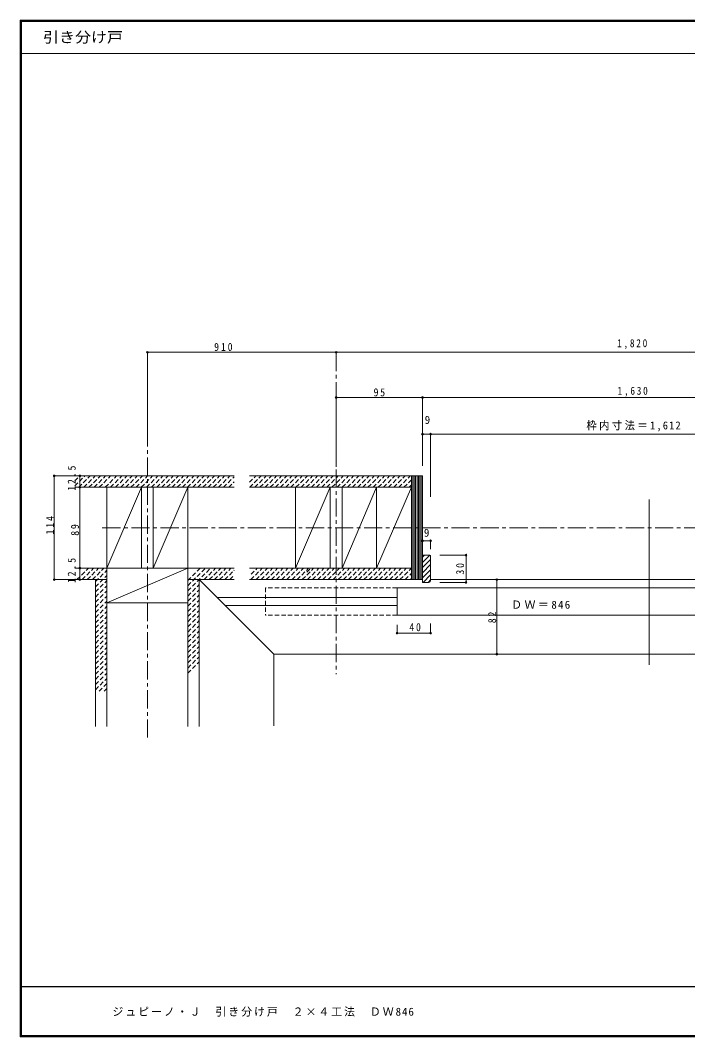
# Model space of a CAD drawing. Units: millimetres at full size, sheet at 1:4; details may follow other scales. Extents: x -800 to 760, y -574 to 557.
# Drawn here: x -800 to -66, y -561 to 557 of the extents above; entities that cross this region are included whole.
import ezdxf
from ezdxf.enums import TextEntityAlignment as Align

# ---------------------------------------------------------------- set-up
doc = ezdxf.new("R2010")
doc.units = ezdxf.units.MM
doc.header["$LTSCALE"] = 4
doc.header["$PDMODE"] = 32
doc.header["$PDSIZE"] = 2
doc.linetypes.add('CHAIN1', pattern=[8, 5, -1, 1, -1])
doc.linetypes.add('DASHED1', pattern=[1.8, 1.2, -0.6])
for name, color, linetype, lineweight in [('0-1_通り芯', 3, 'CHAIN1', 9), ('0-2_柱', 7, 'Continuous', 18), ('0-3_仕上', 7, 'Continuous', 18), ('0-A_文字', 7, 'Continuous', 18), ('0-B_寸法', 3, 'Continuous', 9), ('0-C_ハッチ', 3, 'Continuous', 9), ('0-E', 7, 'DASHED1', 18), ('F-0_F-0ﾚｲﾔ', 6, 'Continuous', 18), ('F-1_F-1ﾚｲﾔ', 6, 'Continuous', 18)]:
    doc.layers.add(name, color=color, linetype=linetype, lineweight=lineweight)
doc.layers.add('F-A_F-Aﾚｲﾔ', color=7, linetype='Continuous')
doc.styles.add('ＭＳ ゴシック', font='')
doc.styles.get('ＭＳ ゴシック').set_extended_font_data('MS Gothic')

msp = doc.modelspace()

# ---------------------------------------------------------------- linework, layer by layer
at = {"layer": '0-1_通り芯'}
for p, q in [((-452.631, 191.032), (-452.631, -162.056)), ((-660.235, 140.122), (-660.235, -231.853)), ((-709.797, -1.238), (291.484, -1.238))]:
    msp.add_line(p, q, dxfattribs=at)
at = {"layer": '0-2_柱'}
for p, q in [((-704.735, 43.262), (-704.735, -45.738)), ((-704.735, -45.738), (-666.735, 43.262)), ((-666.735, 43.262), (-666.735, -45.738)), ((-653.735, 43.262), (-653.735, -45.738)), ((-653.735, -45.738), (-615.735, 43.262)), ((-615.735, 43.262), (-615.735, -45.738)), ((-497.131, 43.262), (-497.131, -45.738)), ((-497.131, -45.738), (-459.131, 43.262)), ((-459.131, 43.262), (-459.131, -45.738)), ((-446.131, 43.262), (-446.131, -45.738)), ((-446.131, -45.738), (-408.131, 43.262)), ((-408.131, 43.262), (-408.131, -45.738)), ((-408.131, -45.738), (-369.631, 43.262)), ((-704.735, -83.738), (-615.735, -45.738)), ((-704.735, -83.738), (-615.735, -83.738))]:
    msp.add_line(p, q, dxfattribs=at)
at = {"layer": '0-3_仕上'}
for p, q in [((-800, 520.333), (760, 520.333)), ((-734.735, -45.738), (-704.735, -45.738)), ((-704.735, -75.738), (-704.735, -45.738)), ((-615.735, -75.738), (-615.735, -45.738)), ((-717.235, -58.238), (-717.235, -219.682)), ((-603.235, -58.238), (-521.235, -140.238)), ((-348.631, -58.238), (132.109, -58.238)), ((-521.235, -140.238), (-521.235, -218.761)), ((-521.235, -140.238), (284.824, -140.238))]:
    msp.add_line(p, q, dxfattribs=at)
at = {"layer": '0-A_文字'}
for p, q in [((-357.631, 101.798), (-348.631, 101.798)), ((-348.631, 101.798), (-348.631, 66.868)), ((-739.95, 55.762), (-564.802, 55.762)), ((-547.91, 55.762), (-357.631, 55.762)), ((-369.631, 55.762), (-369.631, -58.238)), ((-357.631, 55.762), (-357.631, -61.238)), ((-739.95, 43.262), (-564.802, 43.262)), ((-704.735, 43.262), (-704.735, -45.738)), ((-615.735, 43.262), (-615.735, -45.738)), ((-547.91, 43.262), (-369.631, 43.262)), ((-108.261, 30.04), (-108.261, -151.882)), ((-349.631, -31.238), (-357.631, -31.238)), ((-357.631, -39.287), (-349.581, -31.238)), ((-357.631, -33.63), (-355.238, -31.238)), ((-348.631, -32.238), (-348.631, -59.238)), ((-309.72, -31.238), (-338.519, -31.238)), ((-357.631, -44.944), (-348.631, -35.944)), ((-357.631, -50.601), (-348.631, -41.601)), ((-739.95, -45.738), (-564.802, -45.738)), ((-704.735, -45.738), (-704.735, -219.682)), ((-615.735, -45.738), (-615.735, -219.682)), ((-547.91, -45.738), (-369.631, -45.738)), ((-357.631, -56.258), (-348.631, -47.258)), ((-356.953, -61.238), (-348.631, -52.915)), ((-734.648, -58.238), (-704.735, -58.238)), ((-615.735, -58.238), (-564.802, -58.238)), ((-603.235, -58.238), (-603.235, -219.682)), ((-357.631, -58.238), (-547.91, -58.238)), ((-357.631, -61.238), (-350.631, -61.238)), ((-351.296, -61.238), (-348.631, -58.572)), ((-309.72, -61.238), (-338.519, -61.238)), ((-275.747, -58.238), (-281.063, -58.238)), ((-583.735, -77.738), (-385.631, -77.738)), ((-385.631, -67.238), (-385.631, -97.238)), ((169.109, -67.238), (-385.631, -67.238)), ((-574.735, -86.738), (-385.631, -86.738)), ((169.109, -97.238), (-385.631, -97.238)), ((-275.747, -140.238), (-281.063, -140.238))]:
    msp.add_line(p, q, dxfattribs=at)
at = {"layer": '0-A_文字', "linetype": 'DASHED1'}
for p, q in [((-739.95, 44.758), (-728.945, 55.762)), ((-739.95, 50.415), (-734.602, 55.762)), ((-735.789, 43.262), (-723.289, 55.762)), ((-730.132, 43.262), (-717.632, 55.762)), ((-724.475, 43.262), (-711.975, 55.762)), ((-718.818, 43.262), (-706.318, 55.762)), ((-713.161, 43.262), (-700.661, 55.762)), ((-706.534, 43.262), (-694.034, 55.762)), ((-700.877, 43.262), (-688.377, 55.762)), ((-695.22, 43.262), (-682.72, 55.762)), ((-689.563, 43.262), (-677.063, 55.762)), ((-683.906, 43.262), (-671.406, 55.762)), ((-678.249, 43.262), (-665.749, 55.762)), ((-672.593, 43.262), (-660.093, 55.762)), ((-666.936, 43.262), (-654.436, 55.762)), ((-661.279, 43.262), (-648.779, 55.762)), ((-655.622, 43.262), (-643.122, 55.762)), ((-649.965, 43.262), (-637.465, 55.762)), ((-644.308, 43.262), (-631.808, 55.762)), ((-638.651, 43.262), (-626.151, 55.762)), ((-632.995, 43.262), (-620.495, 55.762)), ((-627.338, 43.262), (-614.838, 55.762)), ((-621.681, 43.262), (-609.181, 55.762)), ((-616.024, 43.262), (-603.524, 55.762)), ((-610.367, 43.262), (-597.867, 55.762)), ((-604.71, 43.262), (-592.21, 55.762)), ((-599.054, 43.262), (-586.554, 55.762)), ((-593.397, 43.262), (-580.897, 55.762)), ((-587.74, 43.262), (-575.24, 55.762)), ((-582.083, 43.262), (-569.583, 55.762)), ((-576.426, 43.262), (-564.802, 54.887)), ((-570.769, 43.262), (-564.802, 49.23)), ((-547.843, 48.763), (-540.843, 55.762)), ((-547.686, 43.262), (-535.186, 55.762)), ((-542.029, 43.262), (-529.529, 55.762)), ((-536.372, 43.262), (-523.872, 55.762)), ((-530.715, 43.262), (-518.215, 55.762)), ((-525.059, 43.262), (-512.559, 55.762)), ((-519.402, 43.262), (-506.902, 55.762)), ((-513.745, 43.262), (-501.245, 55.762)), ((-508.088, 43.262), (-495.588, 55.762)), ((-502.431, 43.262), (-489.931, 55.762)), ((-496.774, 43.262), (-484.274, 55.762)), ((-491.117, 43.262), (-478.617, 55.762)), ((-485.461, 43.262), (-472.961, 55.762)), ((-479.804, 43.262), (-467.304, 55.762)), ((-474.147, 43.262), (-461.647, 55.762)), ((-468.49, 43.262), (-455.99, 55.762)), ((-462.833, 43.262), (-450.333, 55.762)), ((-457.176, 43.262), (-444.676, 55.762)), ((-451.519, 43.262), (-439.019, 55.762)), ((-445.863, 43.262), (-433.363, 55.762)), ((-440.206, 43.262), (-427.706, 55.762)), ((-434.549, 43.262), (-422.049, 55.762)), ((-428.892, 43.262), (-416.392, 55.762)), ((-423.235, 43.262), (-410.735, 55.762)), ((-417.578, 43.262), (-405.078, 55.762)), ((-411.921, 43.262), (-399.421, 55.762)), ((-406.265, 43.262), (-393.765, 55.762)), ((-400.608, 43.262), (-388.108, 55.762)), ((-394.951, 43.262), (-382.451, 55.762)), ((-389.294, 43.262), (-376.794, 55.762)), ((-383.637, 43.262), (-371.137, 55.762)), ((-377.98, 43.262), (-369.631, 51.612)), ((-372.323, 43.262), (-369.631, 45.955)), ((-565.112, 43.262), (-564.802, 43.573)), ((-737.671, -58.238), (-725.171, -45.738)), ((-732.014, -58.238), (-719.514, -45.738)), ((-726.358, -58.238), (-713.858, -45.738)), ((-720.701, -58.238), (-708.201, -45.738)), ((-717.235, -60.429), (-704.735, -47.929)), ((-717.235, -66.086), (-704.735, -53.586)), ((-615.735, -59.243), (-602.23, -45.738)), ((-615.735, -64.9), (-596.573, -45.738)), ((-615.735, -70.557), (-590.916, -45.738)), ((-597.76, -58.238), (-585.26, -45.738)), ((-592.103, -58.238), (-579.603, -45.738)), ((-586.446, -58.238), (-573.946, -45.738)), ((-580.789, -58.238), (-568.289, -45.738)), ((-575.132, -58.238), (-564.802, -47.907)), ((-569.475, -58.238), (-564.802, -53.564)), ((-546.392, -58.238), (-533.892, -45.738)), ((-546.166, -52.355), (-539.549, -45.738)), ((-540.735, -58.238), (-528.235, -45.738)), ((-535.078, -58.238), (-522.578, -45.738)), ((-529.421, -58.238), (-516.921, -45.738)), ((-523.765, -58.238), (-511.265, -45.738)), ((-518.108, -58.238), (-505.608, -45.738)), ((-512.451, -58.238), (-499.951, -45.738)), ((-506.794, -58.238), (-494.294, -45.738)), ((-501.137, -58.238), (-488.637, -45.738)), ((-495.48, -58.238), (-482.98, -45.738)), ((-489.823, -58.238), (-477.323, -45.738)), ((-484.866, -50.026), (-480.578, -45.738)), ((-484.167, -58.238), (-471.667, -45.738)), ((-478.51, -58.238), (-466.01, -45.738)), ((-472.853, -58.238), (-460.353, -45.738)), ((-467.196, -58.238), (-454.696, -45.738)), ((-461.539, -58.238), (-449.039, -45.738)), ((-455.882, -58.238), (-443.382, -45.738)), ((-450.225, -58.238), (-437.725, -45.738)), ((-444.569, -58.238), (-432.069, -45.738)), ((-438.912, -58.238), (-426.412, -45.738)), ((-433.255, -58.238), (-420.755, -45.738)), ((-427.598, -58.238), (-415.098, -45.738)), ((-421.941, -58.238), (-409.441, -45.738)), ((-416.284, -58.238), (-403.784, -45.738)), ((-410.627, -58.238), (-398.127, -45.738)), ((-404.971, -58.238), (-392.471, -45.738)), ((-399.314, -58.238), (-386.814, -45.738)), ((-393.657, -58.238), (-381.157, -45.738)), ((-388, -58.238), (-375.5, -45.738)), ((-382.343, -58.238), (-369.843, -45.738)), ((-376.686, -58.238), (-369.631, -51.182)), ((-717.235, -71.743), (-704.735, -59.243)), ((-717.235, -77.4), (-704.735, -64.9)), ((-615.735, -76.213), (-603.235, -63.713)), ((-371.03, -58.238), (-369.631, -56.839)), ((-717.235, -83.057), (-704.735, -70.557)), ((-717.235, -88.713), (-704.735, -76.213)), ((-615.735, -81.87), (-603.235, -69.37)), ((-615.735, -87.527), (-603.235, -75.027)), ((-717.235, -94.37), (-704.735, -81.87)), ((-717.235, -100.027), (-704.735, -87.527)), ((-615.735, -93.184), (-603.235, -80.684)), ((-615.735, -98.841), (-603.235, -86.341)), ((-717.235, -105.684), (-704.735, -93.184)), ((-717.235, -111.341), (-704.735, -98.841)), ((-615.735, -104.498), (-603.235, -91.998)), ((-615.735, -110.155), (-603.235, -97.655)), ((-717.235, -116.998), (-704.735, -104.498)), ((-717.235, -122.655), (-704.735, -110.155)), ((-615.735, -115.811), (-603.235, -103.311)), ((-615.735, -121.468), (-603.235, -108.968)), ((-717.235, -128.311), (-704.735, -115.811)), ((-717.235, -133.968), (-704.735, -121.468)), ((-615.735, -127.125), (-603.235, -114.625)), ((-615.735, -132.782), (-603.235, -120.282)), ((-717.235, -139.625), (-704.735, -127.125)), ((-717.235, -145.282), (-704.735, -132.782)), ((-615.735, -138.439), (-603.235, -125.939)), ((-615.735, -144.096), (-603.235, -131.596)), ((-717.235, -150.939), (-704.735, -138.439)), ((-717.235, -156.596), (-704.735, -144.096)), ((-615.735, -149.753), (-603.235, -137.253)), ((-615.735, -155.409), (-603.235, -142.909)), ((-717.235, -162.253), (-704.735, -149.753)), ((-717.235, -167.909), (-704.735, -155.409)), ((-615.735, -161.066), (-603.235, -148.566)), ((-717.235, -173.566), (-704.735, -161.066)), ((-717.235, -179.223), (-704.735, -166.723)), ((-713.327, -180.972), (-704.735, -172.38)), ((-707.671, -180.972), (-704.735, -178.037))]:
    msp.add_line(p, q, dxfattribs=at)
at = {"layer": '0-A_文字'}
msp.add_lwpolyline([(-452.631, 141.943), (-452.631, 101.798), (-452.631, 65.661)], dxfattribs=at)
for centre, radius, start, end in [((-349.631, -32.238), 1, 0, 90), ((-350.631, -59.238), 2, 270, 0)]:
    msp.add_arc(centre, radius, start, end, dxfattribs=at)
for p in [(-660.235, 191.674), (-452.631, 191.674), (-452.631, 141.943), (-357.631, 141.943), (-348.631, 101.798), (-734.648, 55.762), (-734.648, -45.738), (-762.648, -58.238), (-734.648, -58.238), (-309.72, -61.238), (-275.747, -58.238), (-385.631, -116.944), (-348.631, -116.944), (-275.747, -140.238)]:
    msp.add_point(p, dxfattribs=at)
at = {"layer": '0-B_寸法'}
for p, q in [((-660.235, 191.674), (-660.235, 89.776)), ((-660.235, 191.674), (294.69, 191.674)), ((-348.631, 101.798), (132.109, 101.798)), ((-348.631, 101.798), (-348.631, 32.729)), ((-762.648, 55.762), (-762.648, -58.238)), ((-762.648, 55.762), (-734.648, 55.762)), ((-734.648, 55.762), (-734.648, 43.262)), ((-357.631, -15.413), (-348.631, -15.413)), ((-348.631, -15.413), (-348.631, -24.774)), ((-309.72, -31.238), (-309.72, -61.238)), ((-762.648, -58.238), (-734.648, -58.238)), ((-309.72, -61.238), (-338.519, -61.238)), ((-275.747, -58.238), (-275.747, -140.238)), ((-385.631, -116.944), (-385.631, -107.783)), ((-348.631, -116.944), (-348.631, -106.263)), ((-385.631, -116.944), (-348.631, -116.944))]:
    msp.add_line(p, q, dxfattribs=at)
for points in [[(-452.631, 141.943), (-357.631, 141.943), (141.109, 141.943)], [(-357.631, 141.943), (-357.631, 101.798), (-357.631, 66.868)], [(-734.648, 43.262), (-734.648, -45.738), (-734.648, -58.238)]]:
    msp.add_lwpolyline(points, dxfattribs=at)
for p in [(-357.631, 101.798), (-762.648, 55.762), (-734.648, 43.262), (-357.631, -15.413), (-348.631, -15.413), (-309.72, -31.238)]:
    msp.add_point(p, dxfattribs=at)
at = {"layer": '0-C_ハッチ'}
for p, q in [((-368.131, 55.762), (-368.131, -58.238)), ((-366.631, 55.762), (-366.631, -58.238)), ((-365.131, 55.762), (-365.131, -58.238)), ((-363.631, 55.762), (-363.631, -58.238)), ((-362.131, 55.762), (-362.131, -58.238)), ((-360.631, 55.762), (-360.631, -58.238)), ((-359.131, 55.762), (-359.131, -58.238))]:
    msp.add_line(p, q, dxfattribs=at)
at = {"layer": '0-E'}
msp.add_line((-385.631, -97.238), (-530.235, -97.238), dxfattribs=at)
msp.add_lwpolyline([(-385.631, -67.238), (-530.235, -67.238), (-530.235, -97.238)], dxfattribs=at)
at = {"layer": 'F-0_F-0ﾚｲﾔ'}
for p, q in [((-800, 556.667), (-800, -560.667)), ((-800, 556.667), (760, 556.667)), ((-800, 556), (760, 556)), ((-800, 555.333), (760, 555.333)), ((-799.333, 556.667), (-799.333, -560.667)), ((-798.667, 556.667), (-798.667, -560.667))]:
    msp.add_line(p, q, dxfattribs=at)
at = {"layer": 'F-1_F-1ﾚｲﾔ'}
for p, q in [((760, -505.333), (-800, -505.333)), ((760, -506), (-800, -506)), ((760, -559.333), (-800, -559.333)), ((760, -560), (-800, -560)), ((760, -560.667), (-800, -560.667))]:
    msp.add_line(p, q, dxfattribs=at)

# ---------------------------------------------------------------- texts
at = {"layer": '0-A_文字', "style": 'ＭＳ ゴシック', "width": 1.1}
msp.add_text('引き分け戸', height=11.73, dxfattribs=at).set_placement((-775.061, 528.788), align=Align.BOTTOM_LEFT)
at = {"layer": '0-A_文字', "style": 'ＭＳ ゴシック'}
for p in [(-355.139, 110.403), (-356.034, -13.727)]:
    msp.add_text('9', height=8.798, dxfattribs=at).set_placement(p, align=Align.BOTTOM_LEFT)
at = {"layer": '0-A_文字', "char_height": 8.798, "attachment_point": 7, "style": 'ＭＳ ゴシック'}
for s, insert in [('\\T1.38;\\W0.9;910', (-586.767, 193.085)), ('\\T1.38;\\W0.85;1,820', (-143.481, 195.048)), ('\\T1.36;\\W0.9;95', (-411.405, 143.192)), ('\\T1.38;\\W0.85;1,630', (-142.962, 142.763)), ('\\T1.23;\\W0.95;枠内寸法＝1,612', (-177.342, 104.665)), ('\\T1.23;ＤＷ＝846', (-260.112, -90.344)), ('\\T1.36;\\W0.9;40', (-372.084, -114.987))]:
    msp.add_mtext(s, dxfattribs=dict(at, insert=insert))
at = {"layer": '0-A_文字', "char_height": 8.798, "attachment_point": 7, "rotation": 90, "style": 'ＭＳ ゴシック'}
for s, insert in [('\\T1.38;\\W0.9;12.5', (-739, 39.512)), ('\\T1.38;\\W0.9;114', (-762.956, -8.569)), ('\\T1.36;\\W0.9;89', (-735.41, -9.964)), ('\\T1.38;\\W0.9;12.5', (-739, -61.988)), ('\\T1.36;\\W0.9;30', (-311.771, -52.682)), ('\\T1.36;\\W0.9;82', (-276.475, -106.115))]:
    msp.add_mtext(s, dxfattribs=dict(at, insert=insert))
at = {"layer": 'F-A_F-Aﾚｲﾔ', "insert": (-698.667, -538.667), "char_height": 8.798, "attachment_point": 7, "style": 'ＭＳ ゴシック'}
msp.add_mtext('\\T1.18;ジュピーノ・Ｊ\u3000引き分け戸\u3000２×４工法\u3000ＤＷ846', dxfattribs=at)

doc.saveas('drawing.dxf')
